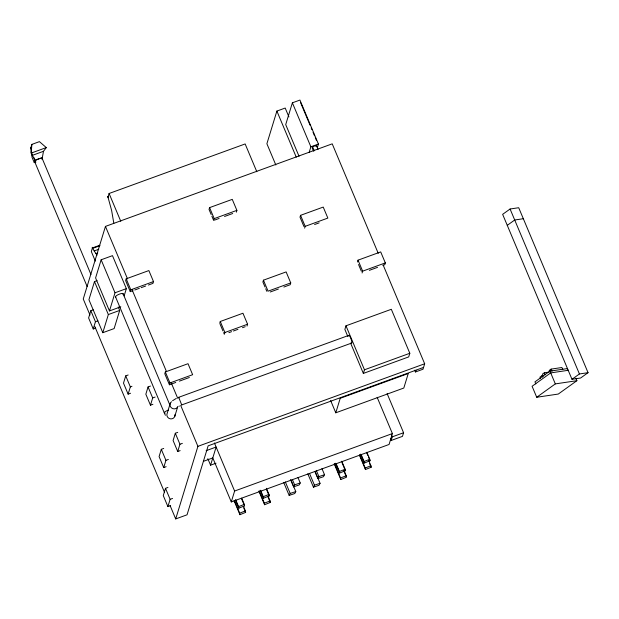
<?xml version="1.0" encoding="UTF-8"?>
<svg xmlns="http://www.w3.org/2000/svg" width="619" height="619" viewBox="0 0 619 619"><rect width="100%" height="100%" fill="white"/><g stroke="black" fill="none" stroke-linecap="round" stroke-linejoin="round"><path stroke-width="0.93" d="M42.084 159.091L43.477 151.307L46.293 147.593L39.43 141.635L31.879 144.389L31.174 153.094L35.02 160.228L34.277 162.65L35.956 162.039M348.892 335.336L178.713 397.305L178.744 397.847M181.344 404.455L181.715 404.934L178.713 397.305M31.879 144.389L30.95 147.415L31.174 153.094L46.293 147.593M256.823 171.734L245.147 143.948L109.091 193.492L107.985 197.121L111.606 210.375L113.819 223.242M378.255 253.364L332.217 143.84L105.454 226.407L83.248 298.992L89.987 315.025M97.098 280.608L94.483 281.56L88.927 299.712L102.8 332.697L114.136 328.573L119.691 310.428L118.229 306.954M124.133 295.905L126.353 288.647L112.48 255.655L101.145 259.787L95.589 277.931L109.462 310.924L120.798 306.792M93.26 309.833L90.831 310.715L88.61 317.973L93.237 328.968L95.666 328.085M93.237 328.968L95.458 321.71L90.831 310.715M102.8 332.697L108.348 314.553L94.483 281.56M109.462 310.924L115.01 292.779L101.145 259.787M148.398 285.034L152.939 283.378L153.489 281.568L148.87 270.565L126.191 278.829L125.642 280.639L130.261 291.634L132.984 290.644M130.261 291.634L130.818 289.824L126.191 278.829M128.148 374.998L125.719 375.88L123.498 383.138L128.125 394.141L130.555 393.251M128.125 394.141L130.346 386.883L125.719 375.88M150.487 386.063L148.057 386.945L145.836 394.202L150.463 405.205L152.893 404.315M236.334 212.178L236.884 210.359L232.264 199.364L209.586 207.62L209.036 209.439L211.164 214.514M150.463 405.205L152.684 397.94L148.057 386.945M169.413 384.77L169.962 382.952L192.641 374.696L188.014 363.701L165.343 371.957L164.786 373.768L169.413 384.77L175.757 382.457M209.586 207.62L214.213 218.623L213.656 220.434L211.876 216.201M170.264 403.279L167.176 413.353A4.101 3.907 17.9 0 0 170.38 418.846A4.101 3.907 17.9 0 0 174.991 414.598M163.733 448.442L161.304 449.324L159.083 456.59L163.71 467.585L166.14 466.695M174.697 416.602L177.73 406.706A4.109 3.799 30.1 0 1 171.548 407.913A4.109 3.799 30.1 0 1 171.533 401.77M163.71 467.585L165.931 460.327L161.304 449.324M177.746 432.364L175.316 433.246L173.096 440.504L177.715 451.506L180.144 450.617M288.926 116.914L285.197 108.046L276.879 111.072L266.89 143.74L275.834 165.01M167.927 487.447L165.497 488.329L163.277 495.595L167.896 506.59L170.326 505.7M177.715 451.506L179.936 444.249L175.316 433.246M219.722 323.304L220.279 321.493L242.95 313.237L247.577 324.232L247.02 326.043M167.896 506.59L170.117 499.332L165.497 488.329M317.315 147.686L318.429 144.057L299.936 100.069L292.377 102.816L285.715 124.597L299.031 156.267M220.279 321.493L224.898 332.488L224.341 334.306L223.637 332.612M423.558 367.407L208.139 445.842L187.046 514.807L175.703 518.931L197.91 446.345L180.694 405.383M283.842 287.046L290.187 284.732L290.744 282.914L286.125 271.919L263.446 280.175L262.889 281.993L265.025 287.069M216.016 463.213L210.568 465.194L216.124 447.042L206.158 450.678M309.206 152.251L310.87 146.804L292.377 102.816M318.065 149.419L316.355 145.349L312.572 146.726L312.2 147.933L313.57 151.191M315.984 146.556L316.355 145.349M304.618 228.148L305.175 226.337L327.853 218.081L323.226 207.079L300.555 215.335L299.998 217.153L303.906 226.461M377.149 397.305L392.4 433.579L389.072 444.473L231.282 501.924L234.616 491.029L214.414 442.972M357.473 261.984L358.022 260.166L380.7 251.91L385.328 262.905L384.77 264.723L382.952 265.381M362.092 272.979L362.649 271.161L358.022 260.166M350.78 343.514L363.353 373.419L408.71 356.908L409.817 353.279L391.324 309.291L345.975 325.803L344.868 329.432L347.824 336.473M335.784 412.803L340.226 398.288L408.254 373.52L403.812 388.036L335.784 412.803L330.608 400.485M363.353 373.419L364.467 369.791L345.975 325.803M387.115 393.583L403.573 432.735L402.458 436.364L391.123 440.496L392.237 436.867L391.487 435.087M383.122 264.94L424.665 363.779L423.001 369.226L415.442 371.973L415.999 370.162M283.664 482.371L289.158 495.432L290.179 493.451L295.781 491.54L290.93 479.988M290.621 479.733L293.607 486.844L294.636 484.863L300.238 482.959L297.994 477.628M295.781 491.54L294.76 493.521L289.158 495.432M300.238 482.959L299.209 484.94L293.607 486.844M307.829 473.845L313.431 487.176L314.46 485.195L320.062 483.284L315.582 472.622M314.901 471.477L317.887 478.588L318.917 476.607L324.518 474.703L321.957 468.606M320.062 483.284L319.033 485.273L313.431 487.176M324.518 474.703L323.489 476.684L317.887 478.588M172.554 400.733L176.283 398.412M510.087 209.005L502.643 214.344L571.979 379.3L580.607 378.023L588.05 372.677L518.707 207.721L510.087 209.005L579.423 373.961L588.05 372.677M507.263 225.347L514.706 220L523.334 218.716M548.952 372.089L544.333 372.777L542.468 374.108L543.335 376.174M543.559 375.54L541.834 375.795L539.969 377.133L540.549 378.503M549.858 371.826L549.277 370.448L551.134 369.117L561.92 367.516L562.787 369.574M567.956 370.665L567.089 368.607L549.842 371.168L534.955 381.861L535.822 383.919M568.513 370.255L550.701 372.901L532.092 386.264L536.719 397.259L558.276 394.055L576.885 380.693L575.817 378.155M536.719 397.259L555.32 383.896L576.885 380.693M571.979 379.3L579.423 373.961M178.899 406.312L179.425 406.018M345.123 469.21L345.379 470.711L339.692 473.009L339.429 471.508L345.123 469.21L341.758 461.209M369.775 459.236L370.038 460.737L364.343 463.035L364.088 461.534L369.775 459.236L366.85 452.265M346.245 475.717L346.501 477.218L340.814 479.516L340.551 478.015L346.245 475.717L344.002 470.386M370.897 465.743L371.16 467.244L365.465 469.542L365.21 468.041L370.897 465.743L368.661 460.412M244.296 504.361L244.551 505.862L238.857 508.16L238.609 506.659L244.296 504.361L241.681 498.14M268.956 494.395L269.211 495.904L263.516 498.202L263.268 496.693L268.956 494.395L266.394 488.298M245.379 510.884L245.627 512.393L239.94 514.691L239.685 513.182L245.379 510.884L243.515 506.443M270.039 500.918L270.286 502.427L264.599 504.725L264.344 503.216L270.039 500.918L268.174 496.477M108.17 197.732L107.783 196.509L108.077 196.819M43.477 151.307L32.142 155.431L31.747 152.761M42.579 157.474L35.02 160.228L33.991 157.783M310.87 146.804L318.429 144.057M93.345 247.6L99.69 245.294M99.938 245.712L92.688 248.358L92.285 247.306L92.347 248.234M95.341 261.11L91.326 251.562L92.44 247.933L94.196 250.95L98.731 249.295M94.196 250.95L95.96 253.589L97.771 252.931M214.213 218.623L236.884 210.359M214.561 220.101L219.095 218.453M224.542 216.472L232.705 213.501M115.01 292.779L126.353 288.647M130.818 289.824L153.489 281.568M134.795 289.986L139.329 288.338M141.147 287.673L145.682 286.024M314.599 224.519L319.133 222.863M108.348 314.553L119.691 310.428M95.458 321.71L97.887 320.828M290.744 282.914L268.073 291.17L263.446 280.175M270.232 291.998L278.403 289.027M362.649 271.161L385.328 262.905M369.35 270.341L377.513 267.362M224.898 332.488L247.577 324.232M228.883 332.651L231.599 331.66M233.417 331.003L237.951 329.347M242.486 327.699L245.209 326.708M130.346 386.883L131.963 386.287M179.386 381.134L189.36 377.505M152.684 397.94L155.114 397.058M181.715 404.934L351.677 343.05M364.467 369.791L409.817 353.279M179.936 444.249L182.365 443.359M197.91 446.345L424.665 363.779M165.931 460.327L168.36 459.437M203.728 461.232L212.789 457.936L231.282 501.924M170.117 499.332L172.546 498.442M234.616 491.029L392.4 433.579M392.237 436.867L403.573 432.735M549.277 370.448L551.003 370.193M95.96 253.589L97.121 255.082M165.412 415.295L164.669 413.74M551.134 369.117L552.001 371.176M550.701 372.901L555.32 383.896M549.842 371.168L550.709 373.226M544.333 372.777L545.2 374.835M541.834 375.795L542.414 377.172M414.699 370.193L415.442 371.973M300.524 102.506L310.104 125.293M311.21 127.924L311.945 129.68M313.052 132.311L314.522 135.816M315.264 137.565L316.371 140.196M312.572 146.726L314.29 150.796M358.54 264.522L361.38 271.284M276.879 111.072L296.261 157.164M300.555 215.335L305.175 226.337M390.372 438.716L391.123 440.496M366.672 452.737L367.794 455.406M368.545 457.178L370.038 460.737M369.698 463.763L371.16 467.244M361.101 454.423L364.088 461.534M360.614 454.153L364.343 463.035M359.608 454.71L365.21 468.041M359.492 455.329L365.465 469.542M342.021 462.71L345.379 470.711M343.885 470.997L346.129 476.328M265.737 288.756L266.804 291.294M336.132 463.677L339.429 471.508M335.583 463.236L339.692 473.009M334.577 463.801L340.551 478.015M334.221 463.848L340.814 479.516M316.301 470.386L318.917 476.607M309.601 473.643L314.46 485.195M292.439 479.64L294.636 484.863M220.078 324.155L222.925 330.917M285.328 481.899L290.179 493.451M266.596 489.683L269.211 495.904M267.725 496.33L270.286 502.427M260.653 490.472L263.268 496.693M260.158 490.202L263.516 498.202M259.121 490.782L264.344 503.216M258.99 491.393L264.599 504.725M241.557 498.752L244.551 505.862M243.762 507.944L245.627 512.393M109.091 193.492L120.767 221.269M235.684 499.695L238.609 506.659M235.499 500.167L238.857 508.16M234.462 500.74L239.685 513.182M234.083 500.756L239.94 514.691M207.829 458.679L210.568 465.194M105.454 226.407L127.545 278.937M132.033 289.622L166.472 371.547M171.339 383.122L177.699 398.257M165.343 371.957L169.962 382.952M123.042 293.607L169.583 404.331M115.544 296.888L164.329 412.943M42.169 158.418L90.947 274.441M87.171 286.582L34.679 161.706A4.101 0.99 -22.8 0 1 38.796 158.851A4.101 0.99 -22.8 0 1 41.984 159.044M34.277 162.65L31.964 157.149L31.948 154.595M94.854 326.6L164.476 492.221M170.093 505.576L175.703 518.931M35.492 161.892A4.101 0.99 -22.8 0 1 34.966 161.861M165.149 413.136A4.101 1.021 -22.9 0 1 164.716 412.092A4.101 1.021 -22.9 0 1 168.43 410.057M115.838 297.043A4.101 0.99 -22.8 0 1 119.165 294.226A4.101 0.99 -22.8 0 1 122.848 294.234M348.698 335.962A4.101 0.789 70 0 1 351.043 338.972A4.101 0.789 70 0 1 351.112 342.64M31.275 149.241L30.95 147.415L31.213 149.194"/></g></svg>
